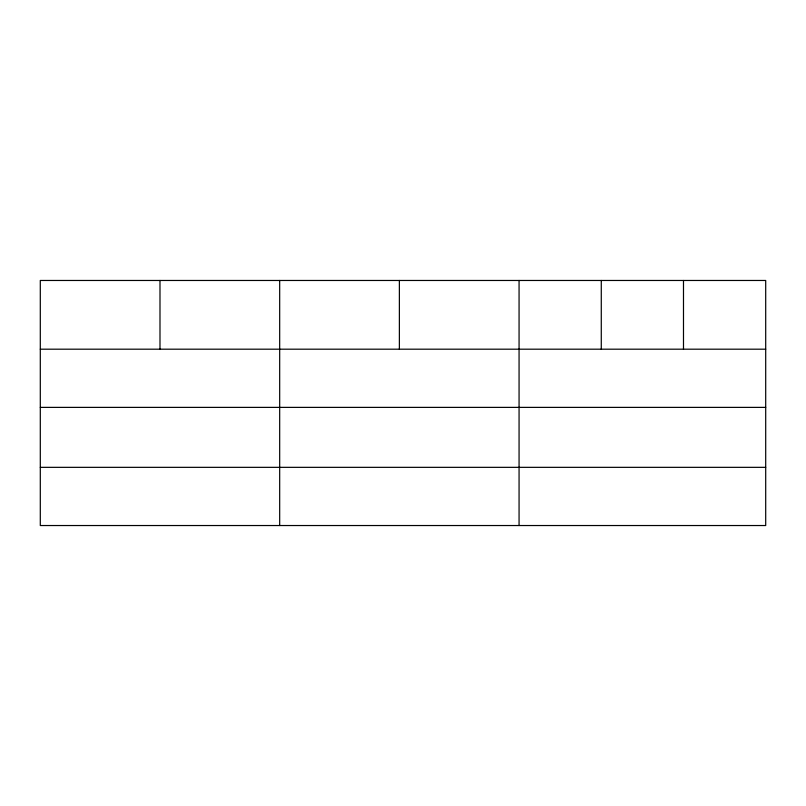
<?xml version="1.0" encoding="UTF-8"?>
<svg xmlns="http://www.w3.org/2000/svg" width="806" height="806" viewBox="0 0 806 806"><rect width="100%" height="100%" fill="white"/><g stroke="black" fill="none" stroke-linecap="round" stroke-linejoin="round"><path stroke-width="1.21" d="M765.7 407.383L765.7 280.468L40.3 280.468L40.3 525.532L765.7 525.532L765.7 407.383L40.3 407.383M40.3 349.189L765.7 349.189M40.3 467.339L765.7 467.339M683.488 280.468L683.488 349.189M601.276 280.468L601.276 349.189M519.064 280.468L519.064 525.532M399.373 280.468L399.373 349.189M279.682 280.468L279.682 525.532M159.991 280.468L159.991 349.189"/></g></svg>
